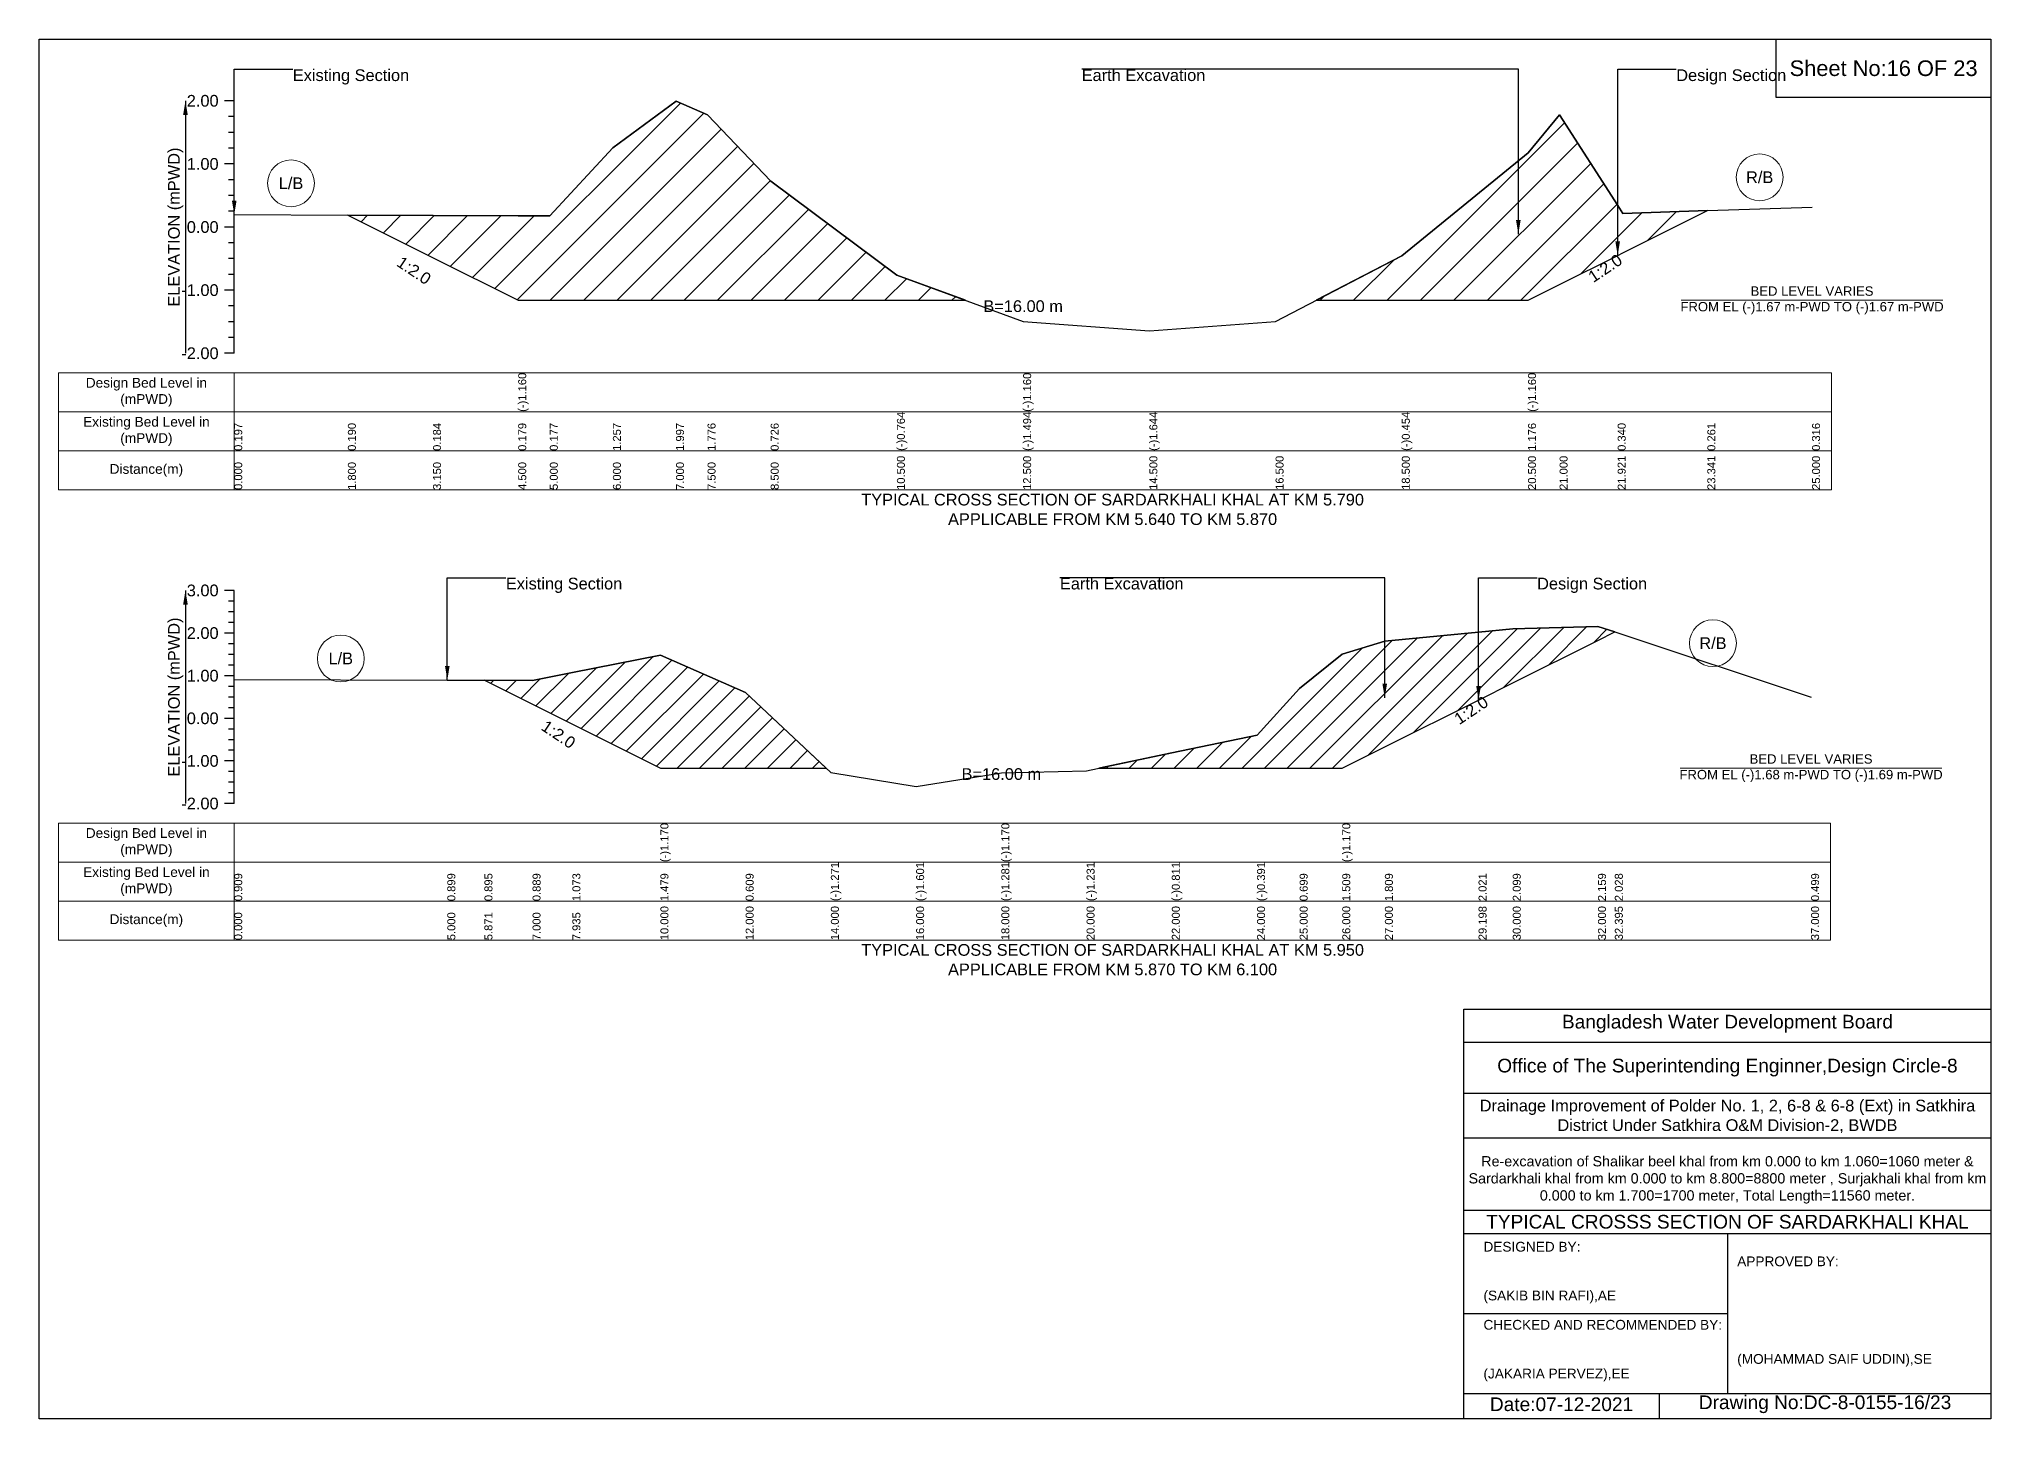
# Model space of a CAD drawing. Header units: inches. Extents: x 93000 to 506000, y -4242 to 0.
# Drawn here: x 250000 to 256000, y -4242 to 0 of the extents above; entities that cross this region are included whole.
import ezdxf

# ---------------------------------------------------------------- set-up
doc = ezdxf.new("R2010")
doc.units = ezdxf.units.IN
doc.header["$LTSCALE"] = 7
doc.header["$MEASUREMENT"] = 0
for name, color, linetype, lineweight in [('Cross section Data Border', 7, 'Continuous', 9), ('Cross Section Labels', 7, 'Continuous', 9), ('Existing_Bed_Level for Xsection', 7, 'Continuous', 25)]:
    doc.layers.add(name, color=color, linetype=linetype, lineweight=lineweight)
doc.styles.get("Standard").update_dxf_attribs({"font": 'arial.ttf'})
doc.dimstyles.get("Standard").update_dxf_attribs({"dimtxt": 0.18, "dimasz": 0.18, "dimexe": 0.18, "dimexo": 0.0625, "dimgap": 0.09, "dimtad": 0, "dimtih": 1, "dimtoh": 1, "dimdec": 4, "dimzin": 0, "dimdsep": 46, "dimtxsty": 'Standard', "dimcen": 0.09, "dimadec": 0, "dimazin": 0, "dimtfac": 1, "dimtdec": 4, "dimtofl": 0, "dimtmove": 0, "dimatfit": 3, "dimfxl": 1, "dimtolj": 1, "dimtzin": 0, "dimarcsym": 0})

msp = doc.modelspace()

# ---------------------------------------------------------------- hatches: boundary and pattern name
at = {"layer": 'Existing_Bed_Level for Xsection'}
h = msp.add_hatch(dxfattribs=at)
h.set_pattern_fill('ANSI31', color=256, scale=582, style=0)
h.paths.add_polyline_path([(250949.3, -541.2), (251211.1, -672.2), (251473, -803.1), (251570, -803.1), (251764, -803.1), (251958, -803.1), (252055, -803.1), (252249, -803.1), (252637, -803.1), (252847.5, -803.1), (252637, -726.3), (252249, -437.2), (252055, -233.5), (251958, -190.6), (251764, -334.2), (251570, -543.7), (251473, -543.3), (251211.1, -542.3)])
h = msp.add_hatch(dxfattribs=at)
h.set_pattern_fill('ANSI31', color=256, scale=582, style=0)
h.paths.add_polyline_path([(253925.6, -803.1), (254189, -803.1), (254577, -803.1), (254674, -754.6), (254852.6, -665.3), (254868, -657.6), (255128.2, -527.5), (254868, -536.2), (254852.6, -512.2), (254674, -233.5), (254577, -349.9), (254189, -666.1)])
h = msp.add_hatch(dxfattribs=at)
h.set_pattern_fill('ANSI31', color=256, scale=393, style=0)
h.paths.add_polyline_path([(253258.1, -2241.5), (253482, -2241.5), (253744, -2241.5), (253875, -2241.5), (254006, -2241.5), (254137, -2176), (254424.9, -2032.1), (254530, -1979.5), (254792, -1848.5), (254843.8, -1822.6), (254792, -1805.4), (254530, -1813.3), (254424.9, -1823.5), (254137, -1851.3), (254006, -1890.6), (253875, -1996.7), (253744, -2139.5), (253482, -2194.5)])
h = msp.add_hatch(dxfattribs=at)
h.set_pattern_fill('ANSI31', color=256, scale=393, style=0)
h.paths.add_polyline_path([(251369.1, -1971.1), (251517, -2045), (251639.5, -2106.3), (251910, -2241.5), (252172, -2241.5), (252419.9, -2241.5), (252172, -2008.5), (251910, -1894.5), (251639.5, -1947.7), (251517, -1971.8)])

# ---------------------------------------------------------------- linework, layer by layer
for points in [[(250000, 0), (256000, 0), (256000, -4242), (250000, -4242)], [(255340, 0), (256000, 0), (256000, -180), (255340, -180)]]:
    msp.add_lwpolyline(points, close=True)
for points in [[(254380, -4242), (254380, -2982), (256000, -2982)], [(254380, -3084), (256000, -3084)], [(254380, -3240), (256000, -3240)], [(254380, -3378), (256000, -3378)], [(254380, -3600), (256000, -3600)], [(254380, -3672), (256000, -3672)], [(255190, -3672), (255190, -4164)], [(254380, -3918), (255190, -3918)], [(254380, -4164), (256000, -4164)], [(254980, -4164), (254980, -4242)]]:
    msp.add_lwpolyline(points)
at = {"layer": 'Cross section Data Border'}
for points in [[(250060, -1026.1), (255510, -1026.1), (255510, -1386.1), (250060, -1386.1)], [(250060, -2410.3), (255507, -2410.3), (255507, -2770.3), (250060, -2770.3)]]:
    msp.add_lwpolyline(points, close=True, dxfattribs=at)
for points in [[(250600, -1026.1), (250600, -1386.1)], [(250060, -1146.1), (255510, -1146.1)], [(250060, -1266.1), (255510, -1266.1)], [(250600, -2410.3), (250600, -2770.3)], [(250060, -2530.3), (255507, -2530.3)], [(250060, -2650.3), (255507, -2650.3)]]:
    msp.add_lwpolyline(points, dxfattribs=at)
at = {"layer": 'Cross Section Labels'}
for points in [[(255048.1, -803.1), (255851.9, -803.1)], [(255045.1, -2241.5), (255848.9, -2241.5)]]:
    msp.add_lwpolyline(points, dxfattribs=at)
for centre in [(255289.1, -425.1), (250774.6, -443.5), (255145.4, -1857.3), (250927.5, -1904.3)]:
    msp.add_circle(centre, 72, dxfattribs=at)
at = {"layer": 'Existing_Bed_Level for Xsection'}
for points in [[(250600, -190.1), (250570, -190.1)], [(250600, -238.6), (250582, -238.6)], [(250600, -966.1), (250600, -772.1), (250600, -578.1), (250600, -384.1), (250600, -190.1)], [(250600, -539.8), (250949.3, -541.2), (251211.1, -542.3), (251473, -543.3), (251473, -543.3), (251570, -543.7), (251764, -334.2), (251958, -190.6), (252055, -233.5), (252249, -437.2), (252637, -726.3), (253025, -867.9), (253025, -867.9), (253413, -897), (253801, -867.9), (254189, -666.1), (254577, -349.9), (254577, -349.9), (254674, -233.5), (254852.6, -512.2), (254868, -536.2), (255128.2, -527.5), (255450, -516.8)], [(250600, -287.1), (250582, -287.1)], [(250600, -335.6), (250582, -335.6)], [(250600, -384.1), (250570, -384.1)], [(250600, -432.6), (250582, -432.6)], [(250600, -481.1), (250582, -481.1)], [(250600, -529.6), (250582, -529.6)], [(250600, -578.1), (250570, -578.1)], [(250600, -626.6), (250582, -626.6)], [(250600, -675.1), (250582, -675.1)], [(250600, -772.1), (250570, -772.1)], [(250600, -723.6), (250582, -723.6)], [(250600, -820.6), (250582, -820.6)], [(250600, -869.1), (250582, -869.1)], [(250600, -917.6), (250582, -917.6)], [(250600, -966.1), (250570, -966.1)], [(250600, -1695.3), (250570, -1695.3)], [(250600, -1728), (250582, -1728)], [(250600, -2350.3), (250600, -2219.3), (250600, -2088.3), (250600, -1957.3), (250600, -1826.3), (250600, -1695.3)], [(250600, -1760.8), (250582, -1760.8)], [(250600, -1793.5), (250582, -1793.5)], [(250600, -1826.3), (250570, -1826.3)], [(250600, -1859), (250582, -1859)], [(250600, -1969.2), (251255, -1970.5), (251369.1, -1971.1), (251517, -1971.8), (251639.5, -1947.7), (251910, -1894.5), (251910, -1894.5), (252172, -2008.5), (252434, -2254.8), (252696, -2298), (252958, -2256.1), (252958, -2256.1), (253220, -2249.5), (253482, -2194.5), (253744, -2139.5), (253875, -1996.7), (254006, -1890.6), (254006, -1890.6), (254137, -1851.3), (254424.9, -1823.5), (254530, -1813.3), (254792, -1805.4), (254843.8, -1822.6), (255447, -2022.9)], [(250600, -1891.8), (250582, -1891.8)], [(250600, -1957.3), (250570, -1957.3)], [(250600, -1924.5), (250582, -1924.5)], [(250600, -1990), (250582, -1990)], [(250600, -2022.8), (250582, -2022.8)], [(250600, -2088.3), (250570, -2088.3)], [(250600, -2055.5), (250582, -2055.5)], [(250600, -2121), (250582, -2121)], [(250600, -2153.8), (250582, -2153.8)], [(250600, -2219.3), (250570, -2219.3)], [(250600, -2186.5), (250582, -2186.5)], [(250600, -2252), (250582, -2252)], [(250600, -2284.8), (250582, -2284.8)], [(250600, -2317.5), (250582, -2317.5)], [(250600, -2350.3), (250570, -2350.3)]]:
    msp.add_lwpolyline(points, dxfattribs=at)
for points in [[(250949.3, -541.2), (250949.3, -541.2), (251211.1, -672.2), (251473, -803.1), (251473, -803.1), (251570, -803.1), (251764, -803.1), (251958, -803.1), (252055, -803.1), (252249, -803.1), (252637, -803.1), (252847.5, -803.1), (252637, -726.3), (252249, -437.2), (252055, -233.5), (251958, -190.6), (251764, -334.2), (251570, -543.7), (251473, -543.3), (251473, -543.3), (251211.1, -542.3), (250949.3, -541.2)], [(253925.6, -803.1), (254189, -803.1), (254577, -803.1), (254577, -803.1), (254674, -754.6), (254852.6, -665.3), (254868, -657.6), (255128.2, -527.5), (255128.2, -527.5), (255128.2, -527.5), (254868, -536.2), (254852.6, -512.2), (254674, -233.5), (254577, -349.9), (254577, -349.9), (254189, -666.1)], [(253258.1, -2241.5), (253482, -2241.5), (253744, -2241.5), (253875, -2241.5), (254006, -2241.5), (254006, -2241.5), (254137, -2176), (254424.9, -2032.1), (254530, -1979.5), (254792, -1848.5), (254843.8, -1822.6), (254843.8, -1822.6), (254843.8, -1822.6), (254792, -1805.4), (254530, -1813.3), (254424.9, -1823.5), (254137, -1851.3), (254006, -1890.6), (254006, -1890.6), (253875, -1996.7), (253744, -2139.5), (253482, -2194.5)], [(251369.1, -1971.1), (251517, -2045), (251639.5, -2106.3), (251910, -2241.5), (251910, -2241.5), (252172, -2241.5), (252419.9, -2241.5), (252172, -2008.5), (251910, -1894.5), (251910, -1894.5), (251639.5, -1947.7), (251517, -1971.8)]]:
    msp.add_lwpolyline(points, close=True, dxfattribs=at)

# ---------------------------------------------------------------- texts
at = {"attachment_point": 5}
for s, insert, char_height in [('Sheet No:16 OF 23', (255670, -90), 48), ('Bangladesh Water Development Board', (255190, -3027), 42), ('Office of The Superintending Enginner,Design Circle-8', (255190, -3162), 42)]:
    msp.add_mtext(s, dxfattribs=dict(at, insert=insert, char_height=char_height))
for s, insert, char_height, width, attachment_point in [('Drainage Improvement of Polder No. 1, 2, 6-8 & 6-8 (Ext) in Satkhira District Under Satkhira O&M Division-2, BWDB', (255190, -3312), 36, 1680, 5), ('Re-excavation of Shalikar beel khal from km 0.000 to km 1.060=1060 meter & Sardarkhali khal from km 0.000 to km 8.800=8800 meter , Surjakhali khal from km 0.000 to km 1.700=1700 meter, Total Length=11560 meter.', (255190, -3507), 31.4683, 1620, 5), ('TYPICAL CROSSS SECTION OF SARDARKHALI KHAL', (255190, -3636), 42, 1680, 5), ('DESIGNED BY:^J^J^J(SAKIB BIN RAFI),AE', (254440, -3792), 30, 840, 4), ('APPROVED BY:^J^J^J^J^J^J(MOHAMMAD SAIF UDDIN),SE', (255220, -3912), 30, 840, 4), ('CHECKED AND RECOMMENDED BY:^J^J^J(JAKARIA PERVEZ),EE', (254440, -4032), 30, 840, 4), ('Date:07-12-2021', (254680, -4197), 42, 840, 5), ('Drawing No:DC-8-0155-16/23', (255490, -4197), 42, 1320, 5)]:
    msp.add_mtext(s, dxfattribs=dict(insert=insert, char_height=char_height, width=width, attachment_point=attachment_point))
at = {"layer": 'Cross section Data Border', "char_height": 30, "width": 480, "attachment_point": 5}
for s, insert in [('Design Bed Level in (mPWD)', (250330, -1086.1)), ('Existing Bed Level in (mPWD)', (250330, -1206.1)), ('Distance(m)', (250330, -1326.1)), ('Design Bed Level in (mPWD)', (250330, -2470.3)), ('Existing Bed Level in (mPWD)', (250330, -2590.3)), ('Distance(m)', (250330, -2710.3))]:
    msp.add_mtext(s, dxfattribs=dict(at, insert=insert))
at = {"layer": 'Cross Section Labels'}
for s, insert, char_height, attachment_point in [('Existing Section', (250780, -93.1), 36, 1), ('Earth Excavation', (253205, -93.1), 36, 1), ('Design Section', (255032.6, -93.1), 36, 1), ('R/B', (255289.1, -425.1), 36, 5), ('L/B', (250774.6, -443.5), 36, 5), ('BED LEVEL VARIES ^JFROM EL (-)1.67 m-PWD TO (-)1.67 m-PWD', (255450, -803.1), 28.8, 5), ('B=16.00 m', (253025, -803.1), 36, 2), ('TYPICAL CROSS SECTION OF SARDARKHALI KHAL AT KM 5.790^JAPPLICABLE FROM KM 5.640 TO KM 5.870', (253300, -1446.1), 36, 5), ('Existing Section', (251435, -1656), 36, 1), ('Earth Excavation', (253138, -1656), 36, 1), ('Design Section', (254604.9, -1656), 36, 1), ('R/B', (255145.4, -1857.3), 36, 5), ('L/B', (250927.5, -1904.3), 36, 5), ('BED LEVEL VARIES ^JFROM EL (-)1.68 m-PWD TO (-)1.69 m-PWD', (255447, -2241.5), 28.8, 5), ('B=16.00 m', (252958, -2241.5), 36, 2), ('TYPICAL CROSS SECTION OF SARDARKHALI KHAL AT KM 5.950^JAPPLICABLE FROM KM 5.870 TO KM 6.100', (253300, -2830.3), 36, 5)]:
    msp.add_mtext(s, dxfattribs=dict(at, insert=insert, char_height=char_height, attachment_point=attachment_point))
at = {"layer": 'Cross Section Labels', "char_height": 36, "attachment_point": 2}
for insert, rotation in [((251162.6, -696.4), 326.30993), ((254804.1, -689.5), 33.69007), ((254392.2, -2048.5), 33.69007), ((251606.8, -2122.7), 326.30993)]:
    msp.add_mtext('1:2.0', dxfattribs=dict(at, insert=insert, rotation=rotation))
at = {"layer": 'Existing_Bed_Level for Xsection', "char_height": 36, "attachment_point": 6}
for s, insert in [('2.00', (250552, -190.1)), ('1.00', (250552, -384.1)), ('0.00', (250552, -578.1)), ('-1.00', (250552, -772.1)), ('-2.00', (250552, -966.1)), ('3.00', (250552, -1695.3)), ('2.00', (250552, -1826.3)), ('1.00', (250552, -1957.3)), ('0.00', (250552, -2088.3)), ('-1.00', (250552, -2219.3)), ('-2.00', (250552, -2350.3))]:
    msp.add_mtext(s, dxfattribs=dict(at, insert=insert))
at = {"layer": 'Existing_Bed_Level for Xsection', "rotation": 90}
for s, insert, char_height, attachment_point in [('ELEVATION (mPWD)', (250420, -578.1), 36, 5), ('(-)1.160', (251473, -1146.1), 24.6, 1), ('(-)1.160', (253025, -1146.1), 24.6, 1), ('(-)1.160', (254577, -1146.1), 24.6, 1), ('0.197', (250600, -1266.1), 24.6, 1), ('0.190', (250949.3, -1266.1), 24.6, 1), ('0.184', (251211.1, -1266.1), 24.6, 1), ('0.179', (251473, -1266.1), 24.6, 1), ('0.177', (251570, -1266.1), 24.6, 1), ('1.257', (251764, -1266.1), 24.6, 1), ('1.997', (251958, -1266.1), 24.6, 1), ('1.776', (252055, -1266.1), 24.6, 1), ('0.726', (252249, -1266.1), 24.6, 1), ('(-)0.764', (252637, -1266.1), 24.6, 1), ('(-)1.494', (253025, -1266.1), 24.6, 1), ('(-)1.644', (253413, -1266.1), 24.6, 1), ('(-)0.454', (254189, -1266.1), 24.6, 1), ('1.176', (254577, -1266.1), 24.6, 1), ('0.340', (254852.6, -1266.1), 24.6, 1), ('0.261', (255128.2, -1266.1), 24.6, 1), ('0.316', (255450, -1266.1), 24.6, 1), ('0.000', (250600, -1386.1), 24.6, 1), ('1.800', (250949.3, -1386.1), 24.6, 1), ('3.150', (251211.1, -1386.1), 24.6, 1), ('4.500', (251473, -1386.1), 24.6, 1), ('5.000', (251570, -1386.1), 24.6, 1), ('6.000', (251764, -1386.1), 24.6, 1), ('7.000', (251958, -1386.1), 24.6, 1), ('7.500', (252055, -1386.1), 24.6, 1), ('8.500', (252249, -1386.1), 24.6, 1), ('10.500', (252637, -1386.1), 24.6, 1), ('12.500', (253025, -1386.1), 24.6, 1), ('14.500', (253413, -1386.1), 24.6, 1), ('16.500', (253801, -1386.1), 24.6, 1), ('18.500', (254189, -1386.1), 24.6, 1), ('20.500', (254577, -1386.1), 24.6, 1), ('21.000', (254674, -1386.1), 24.6, 1), ('21.921', (254852.6, -1386.1), 24.6, 1), ('23.341', (255128.2, -1386.1), 24.6, 1), ('25.000', (255450, -1386.1), 24.6, 1), ('ELEVATION (mPWD)', (250420, -2022.8), 36, 5), ('(-)1.170', (251910, -2530.3), 24.6, 1), ('(-)1.170', (252958, -2530.3), 24.6, 1), ('(-)1.170', (254006, -2530.3), 24.6, 1), ('0.909', (250600, -2650.3), 24.6, 1), ('0.899', (251255, -2650.3), 24.6, 1), ('0.895', (251369.1, -2650.3), 24.6, 1), ('0.889', (251517, -2650.3), 24.6, 1), ('1.073', (251639.5, -2650.3), 24.6, 1), ('1.479', (251910, -2650.3), 24.6, 1), ('0.609', (252172, -2650.3), 24.6, 1), ('(-)1.271', (252434, -2650.3), 24.6, 1), ('(-)1.601', (252696, -2650.3), 24.6, 1), ('(-)1.281', (252958, -2650.3), 24.6, 1), ('(-)1.231', (253220, -2650.3), 24.6, 1), ('(-)0.811', (253482, -2650.3), 24.6, 1), ('(-)0.391', (253744, -2650.3), 24.6, 1), ('0.699', (253875, -2650.3), 24.6, 1), ('1.509', (254006, -2650.3), 24.6, 1), ('1.809', (254137, -2650.3), 24.6, 1), ('2.021', (254424.9, -2650.3), 24.6, 1), ('2.099', (254530, -2650.3), 24.6, 1), ('2.159', (254792, -2650.3), 24.6, 1), ('2.028', (254843.8, -2650.3), 24.6, 1), ('0.499', (255447, -2650.3), 24.6, 1), ('0.000', (250600, -2770.3), 24.6, 1), ('5.000', (251255, -2770.3), 24.6, 1), ('5.871', (251369.1, -2770.3), 24.6, 1), ('7.000', (251517, -2770.3), 24.6, 1), ('7.935', (251639.5, -2770.3), 24.6, 1), ('10.000', (251910, -2770.3), 24.6, 1), ('12.000', (252172, -2770.3), 24.6, 1), ('14.000', (252434, -2770.3), 24.6, 1), ('16.000', (252696, -2770.3), 24.6, 1), ('18.000', (252958, -2770.3), 24.6, 1), ('20.000', (253220, -2770.3), 24.6, 1), ('22.000', (253482, -2770.3), 24.6, 1), ('24.000', (253744, -2770.3), 24.6, 1), ('25.000', (253875, -2770.3), 24.6, 1), ('26.000', (254006, -2770.3), 24.6, 1), ('27.000', (254137, -2770.3), 24.6, 1), ('29.198', (254424.9, -2770.3), 24.6, 1), ('30.000', (254530, -2770.3), 24.6, 1), ('32.000', (254792, -2770.3), 24.6, 1), ('32.395', (254843.8, -2770.3), 24.6, 1), ('37.000', (255447, -2770.3), 24.6, 1)]:
    msp.add_mtext(s, dxfattribs=dict(at, insert=insert, char_height=char_height, attachment_point=attachment_point))

# ---------------------------------------------------------------- leaders
at = {"layer": 'Cross Section Labels', "annotation_type": 0, "has_hookline": 1}
for points, hookline_direction, text_width in [([(250600, -539.8), (250600, -93.1), (250779.9, -93.1)], 0, 350.4), ([(254547.2, -600), (254547.2, -93.1), (253205.1, -93.1)], 1, 372.7), ([(254852.6, -665.3), (254852.6, -93.1), (255032.5, -93.1)], 0, 330.9), ([(251255, -1970.5), (251255, -1656), (251434.9, -1656)], 0, 350.4), ([(254136.5, -2024.8), (254136.5, -1656), (253138.1, -1656)], 1, 372.7), ([(254424.9, -2032.1), (254424.9, -1656), (254604.8, -1656)], 0, 330.9)]:
    msp.add_leader(points, dimstyle='Standard', override={"dimasz": 43.2}, dxfattribs=dict(at, hookline_direction=hookline_direction, text_width=text_width))
at = {"layer": 'Existing_Bed_Level for Xsection'}
for points in [[(250450, -190.1), (250450, -966.1)], [(250450, -1695.3), (250450, -2350.3)]]:
    msp.add_leader(points, dimstyle='Standard', override={"dimasz": 43.2}, dxfattribs=at)

doc.saveas('drawing.dxf')
